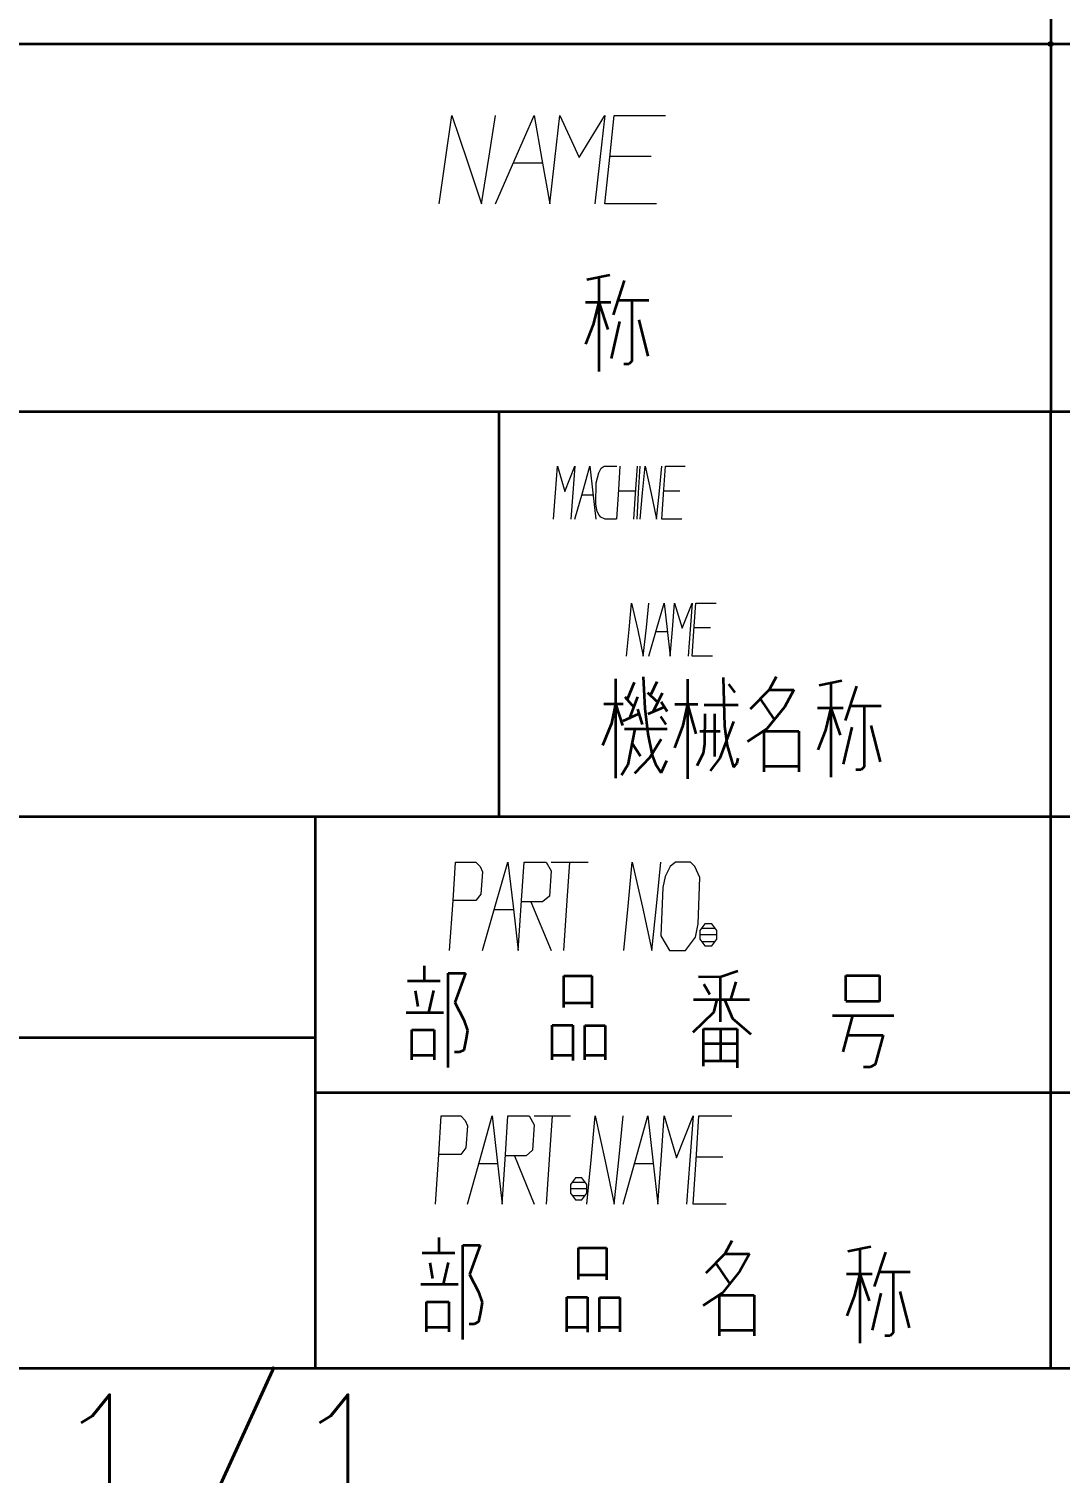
# Model space of a CAD drawing. Header units: millimetres. Extents: x 1333 to 104182, y -63985 to -5704.
# Drawn here: x 47434 to 47462.03, y -63849.42 to -63810.17 of the extents above; entities that cross this region are included whole.
import ezdxf
from ezdxf.enums import TextEntityAlignment as Align

# ---------------------------------------------------------------- set-up
doc = ezdxf.new("R2010")
doc.units = ezdxf.units.MM
doc.header["$LTSCALE"] = 0.5
doc.linetypes.add('DASHED', pattern=[15, 12, -3])
for name, color, linetype in [('08', 1, 'Continuous'), ('4虚线层', 2, 'DASHED'), ('SHM_LABEL', 40, 'Continuous')]:
    doc.layers.add(name, color=color, linetype=linetype)
doc.layers.add('\\M+1907D\\M+19867\\M+195E2\\M+18F95\\M+190FC', color=7, linetype='Continuous', plot=False)
doc.styles.add('KAI', font='simplex.shx', dxfattribs={"width": 0.8, "bigfont": 'extfont.shx'})

# ---------------------------------------------------------------- blocks, each defined once
blk = doc.blocks.new('D')
at = {"color": 7, "lineweight": 35, "ltscale": 0.25}
blk.add_line((54196.08, -14049.043), (54196.08, -14069.043), dxfattribs=at)
at = {"color": 7, "lineweight": 35}
blk.add_line((54356.08, -14069.043), (54076.08, -14069.043), dxfattribs=at)
blk = doc.blocks.new('7725')
at = {"color": 7, "lineweight": 35, "ltscale": 0.25}
blk.add_line((54196.08, -14689.043), (54196.08, -14709.043), dxfattribs=at)
blk.add_line((54196.08, -14689.043), (54196.08, -14709.043), dxfattribs=at)
at = {"color": 7, "lineweight": 35, "ltscale": 0.015902}
for p, q in [((54172.101, -14701.608), (54170.856, -14701.869)), ((54172.101, -14701.608), (54170.856, -14701.869)), ((54184.727, -14723.657), (54183.482, -14723.917))]:
    blk.add_line(p, q, dxfattribs=at)
at = {"color": 7, "lineweight": 35, "ltscale": 0.063974}
blk.add_line((54171.506, -14701.733), (54171.506, -14706.851), dxfattribs=at)
blk.add_line((54171.506, -14701.733), (54171.506, -14706.851), dxfattribs=at)
at = {"color": 7, "lineweight": 35, "ltscale": 0.024588}
for p, q in [((54172.891, -14701.897), (54172.287, -14703.769)), ((54172.891, -14701.897), (54172.287, -14703.769)), ((54185.517, -14723.945), (54184.913, -14725.817))]:
    blk.add_line(p, q, dxfattribs=at)
at = {"color": 7, "lineweight": 35, "ltscale": 0.01731}
for p, q in [((54170.782, -14703.08), (54172.167, -14703.08)), ((54170.782, -14703.08), (54172.167, -14703.08)), ((54184.984, -14755.89), (54186.369, -14755.89))]:
    blk.add_line(p, q, dxfattribs=at)
at = {"color": 7, "lineweight": 35, "ltscale": 0.015609}
for p, q in [((54171.506, -14703.08), (54171.2, -14704.29)), ((54171.506, -14703.08), (54171.2, -14704.29)), ((54184.132, -14725.128), (54183.826, -14726.338))]:
    blk.add_line(p, q, dxfattribs=at)
at = {"color": 7, "lineweight": 35, "ltscale": 0.019512}
for p, q in [((54171.506, -14703.08), (54172, -14704.56)), ((54171.506, -14703.08), (54172, -14704.56)), ((54185.708, -14755.89), (54186.202, -14757.371))]:
    blk.add_line(p, q, dxfattribs=at)
at = {"color": 7, "lineweight": 35, "ltscale": 0.021167}
for p, q in [((54172.545, -14702.97), (54174.238, -14702.97)), ((54172.545, -14702.97), (54174.238, -14702.97)), ((54185.171, -14725.018), (54186.864, -14725.018)), ((54186.748, -14755.78), (54188.441, -14755.78))]:
    blk.add_line(p, q, dxfattribs=at)
at = {"color": 7, "lineweight": 35, "ltscale": 0.041415}
for p, q in [((54173.309, -14702.97), (54173.309, -14706.283)), ((54173.309, -14702.97), (54173.309, -14706.283)), ((54185.935, -14725.018), (54185.935, -14728.331)), ((54187.511, -14755.78), (54187.511, -14759.094))]:
    blk.add_line(p, q, dxfattribs=at)
at = {"color": 7, "lineweight": 35, "ltscale": 0.025432}
for p, q in [((54173.681, -14704.039), (54174.174, -14706.013)), ((54173.681, -14704.039), (54174.174, -14706.013)), ((54186.306, -14726.087), (54186.799, -14728.061)), ((54187.884, -14756.849), (54188.376, -14758.823))]:
    blk.add_line(p, q, dxfattribs=at)
at = {"color": 7, "lineweight": 35, "ltscale": 0.014329}
for p, q in [((54171.2, -14704.29), (54170.791, -14705.361)), ((54171.2, -14704.29), (54170.791, -14705.361)), ((54183.826, -14726.338), (54183.417, -14727.409))]:
    blk.add_line(p, q, dxfattribs=at)
at = {"color": 7, "lineweight": 35, "ltscale": 0.025806}
blk.add_line((54172.64, -14704.132), (54172.176, -14706.143), dxfattribs=at)
blk.add_line((54172.64, -14704.132), (54172.176, -14706.143), dxfattribs=at)
at = {"color": 7, "lineweight": 35, "ltscale": 0.002954}
for p, q in [((54173.309, -14706.283), (54173.142, -14706.45)), ((54173.309, -14706.283), (54173.142, -14706.45)), ((54187.511, -14759.094), (54187.344, -14759.261))]:
    blk.add_line(p, q, dxfattribs=at)
at = {"color": 7, "lineweight": 35, "ltscale": 0.003491}
blk.add_line((54173.142, -14706.45), (54172.863, -14706.45), dxfattribs=at)
blk.add_line((54173.142, -14706.45), (54172.863, -14706.45), dxfattribs=at)
at = {"color": 7, "lineweight": 35}
for p, q in [((54356.08, -14709.043), (54076.08, -14709.043)), ((54356.08, -14709.043), (54076.08, -14709.043)), ((54356.08, -14709.043), (54076.08, -14709.043)), ((54356.08, -14709.043), (54076.08, -14709.043)), ((54196.08, -14761.043), (54196.08, -14709.043)), ((54326.08, -14731.043), (54076.08, -14731.043)), ((54076.08, -14743.043), (54156.08, -14743.043)), ((54156.08, -14746.043), (54326.08, -14746.043)), ((54326.08, -14761.043), (54076.08, -14761.043))]:
    blk.add_line(p, q, dxfattribs=at)
at = {"color": 7, "lineweight": 35, "ltscale": 0.275}
blk.add_line((54166.08, -14709.043), (54166.08, -14731.043), dxfattribs=at)
at = {"color": 7, "lineweight": 35, "ltscale": 0.067471}
blk.add_line((54172.408, -14723.558), (54172.408, -14728.956), dxfattribs=at)
at = {"color": 7, "lineweight": 35, "ltscale": 0.021664}
blk.add_line((54173.918, -14723.434), (54174.01, -14725.165), dxfattribs=at)
at = {"color": 7, "lineweight": 35, "ltscale": 0.067654}
blk.add_line((54176.34, -14723.571), (54176.34, -14728.984), dxfattribs=at)
at = {"color": 7, "lineweight": 35, "ltscale": 0.0331}
blk.add_line((54178.267, -14723.47), (54178.35, -14726.117), dxfattribs=at)
at = {"color": 7, "lineweight": 35, "ltscale": 0.010047}
for p, q in [((54181.153, -14723.446), (54180.772, -14724.154)), ((54178.735, -14754.103), (54178.354, -14754.811))]:
    blk.add_line(p, q, dxfattribs=at)
at = {"color": 7, "lineweight": 35, "ltscale": 0.012407}
blk.add_line((54173.433, -14723.754), (54173.051, -14724.67), dxfattribs=at)
at = {"color": 7, "lineweight": 35, "ltscale": 0.008649}
blk.add_line((54174.156, -14724.286), (54174.649, -14724.771), dxfattribs=at)
at = {"color": 7, "lineweight": 35, "ltscale": 0.009567}
blk.add_line((54174.668, -14723.718), (54174.33, -14724.405), dxfattribs=at)
at = {"color": 7, "lineweight": 35, "ltscale": 0.014328}
blk.add_line((54174.96, -14724.331), (54174.448, -14725.357), dxfattribs=at)
at = {"color": 7, "lineweight": 35, "ltscale": 0.007029}
blk.add_line((54178.569, -14723.846), (54178.908, -14724.295), dxfattribs=at)
at = {"color": 7, "lineweight": 35, "ltscale": 0.018414}
blk.add_line((54180.772, -14724.154), (54179.741, -14725.206), dxfattribs=at)
at = {"color": 7, "lineweight": 35, "ltscale": 0.016833}
for p, q in [((54180.772, -14724.154), (54182.119, -14724.154)), ((54178.354, -14754.811), (54179.701, -14754.811))]:
    blk.add_line(p, q, dxfattribs=at)
at = {"color": 7, "lineweight": 35, "ltscale": 0.013329}
for p, q in [((54182.119, -14724.154), (54181.599, -14725.085)), ((54179.701, -14754.811), (54179.181, -14755.742))]:
    blk.add_line(p, q, dxfattribs=at)
at = {"color": 7, "lineweight": 35, "ltscale": 0.063971}
for p, q in [((54184.132, -14723.781), (54184.132, -14728.899)), ((54185.708, -14754.544), (54185.708, -14759.661))]:
    blk.add_line(p, q, dxfattribs=at)
at = {"color": 7, "lineweight": 35, "ltscale": 0.013098}
blk.add_line((54171.791, -14724.911), (54172.839, -14724.911), dxfattribs=at)
at = {"color": 7, "lineweight": 35, "ltscale": 0.013547}
blk.add_line((54172.408, -14724.911), (54172.207, -14725.976), dxfattribs=at)
at = {"color": 7, "lineweight": 35, "ltscale": 0.015528}
blk.add_line((54172.408, -14724.911), (54172.796, -14726.092), dxfattribs=at)
at = {"color": 7, "lineweight": 35, "ltscale": 0.009157}
blk.add_line((54172.922, -14724.533), (54173.406, -14725.082), dxfattribs=at)
at = {"color": 7, "lineweight": 35, "ltscale": 0.016009}
blk.add_line((54173.617, -14724.524), (54173.169, -14725.723), dxfattribs=at)
at = {"color": 7, "lineweight": 35, "ltscale": 0.010788}
blk.add_line((54173.607, -14725.201), (54173.863, -14726.025), dxfattribs=at)
at = {"color": 7, "lineweight": 35, "ltscale": 0.017424}
blk.add_line((54174.01, -14725.165), (54174.183, -14726.548), dxfattribs=at)
at = {"color": 7, "lineweight": 35, "ltscale": 0.011622}
blk.add_line((54174.201, -14725.458), (54175.052, -14725.082), dxfattribs=at)
at = {"color": 7, "lineweight": 35, "ltscale": 0.007707}
blk.add_line((54174.896, -14724.808), (54175.224, -14725.33), dxfattribs=at)
at = {"color": 7, "lineweight": 35, "ltscale": 0.01554}
blk.add_line((54175.645, -14724.927), (54176.888, -14724.927), dxfattribs=at)
at = {"color": 7, "lineweight": 35, "ltscale": 0.01491}
blk.add_line((54176.34, -14724.927), (54176.075, -14726.09), dxfattribs=at)
at = {"color": 7, "lineweight": 35, "ltscale": 0.020909}
blk.add_line((54176.34, -14724.927), (54176.787, -14726.538), dxfattribs=at)
at = {"color": 7, "lineweight": 35, "ltscale": 0.022961}
blk.add_line((54177.244, -14724.963), (54179.081, -14724.963), dxfattribs=at)
at = {"color": 7, "lineweight": 35, "ltscale": 0.016928}
blk.add_line((54181.057, -14725.761), (54180.293, -14724.643), dxfattribs=at)
at = {"color": 7, "lineweight": 35, "ltscale": 0.018948}
for p, q in [((54181.599, -14725.085), (54180.651, -14726.267)), ((54179.181, -14755.742), (54178.233, -14756.924))]:
    blk.add_line(p, q, dxfattribs=at)
at = {"color": 7, "lineweight": 35, "ltscale": 0.017297}
blk.add_line((54183.408, -14725.128), (54184.792, -14725.128), dxfattribs=at)
at = {"color": 7, "lineweight": 35, "ltscale": 0.019508}
blk.add_line((54184.132, -14725.128), (54184.625, -14726.608), dxfattribs=at)
at = {"color": 7, "lineweight": 35, "ltscale": 0.016204}
blk.add_line((54172.207, -14725.976), (54171.704, -14727.171), dxfattribs=at)
at = {"color": 7, "lineweight": 35, "ltscale": 0.011299}
blk.add_line((54172.84, -14725.833), (54173.662, -14725.458), dxfattribs=at)
at = {"color": 7, "lineweight": 35, "ltscale": 0.006406}
blk.add_line((54174.869, -14725.604), (54175.161, -14726.025), dxfattribs=at)
at = {"color": 7, "lineweight": 35, "ltscale": 0.020491}
blk.add_line((54177.271, -14725.458), (54177.254, -14727.097), dxfattribs=at)
at = {"color": 7, "lineweight": 35, "ltscale": 0.028964}
blk.add_line((54177.802, -14725.448), (54177.802, -14727.766), dxfattribs=at)
at = {"color": 7, "lineweight": 35, "ltscale": 0.026653}
blk.add_line((54178.834, -14725.87), (54178.085, -14727.866), dxfattribs=at)
at = {"color": 7, "lineweight": 35, "ltscale": 0.028894}
blk.add_line((54172.913, -14726.264), (54175.224, -14726.264), dxfattribs=at)
at = {"color": 7, "lineweight": 35, "ltscale": 0.024939}
blk.add_line((54173.461, -14726.264), (54173.087, -14728.223), dxfattribs=at)
at = {"color": 7, "lineweight": 35, "ltscale": 0.014569}
blk.add_line((54174.183, -14726.548), (54174.402, -14727.692), dxfattribs=at)
at = {"color": 7, "lineweight": 35, "ltscale": 0.01454}
blk.add_line((54174.896, -14726.832), (54174.284, -14727.821), dxfattribs=at)
at = {"color": 7, "lineweight": 35, "ltscale": 0.016223}
blk.add_line((54176.075, -14726.09), (54175.627, -14727.308), dxfattribs=at)
at = {"color": 7, "lineweight": 35, "ltscale": 0.013708}
blk.add_line((54177.007, -14726.392), (54178.103, -14726.392), dxfattribs=at)
at = {"color": 7, "lineweight": 35, "ltscale": 0.013388}
blk.add_line((54178.35, -14726.117), (54178.487, -14727.179), dxfattribs=at)
at = {"color": 7, "lineweight": 35, "ltscale": 0.015798}
blk.add_line((54180.651, -14726.267), (54179.592, -14726.956), dxfattribs=at)
at = {"color": 7, "lineweight": 35, "ltscale": 0.023572}
for p, q in [((54180.494, -14726.396), (54182.38, -14726.396)), ((54180.494, -14728.297), (54182.38, -14728.297)), ((54178.076, -14757.053), (54179.962, -14757.053)), ((54178.076, -14758.954), (54179.962, -14758.954))]:
    blk.add_line(p, q, dxfattribs=at)
at = {"color": 7, "lineweight": 35, "ltscale": 0.027603}
for p, q in [((54180.494, -14728.604), (54180.494, -14726.396)), ((54178.076, -14759.262), (54178.076, -14757.053))]:
    blk.add_line(p, q, dxfattribs=at)
at = {"color": 7, "lineweight": 35, "ltscale": 0.027719}
for p, q in [((54182.38, -14726.396), (54182.38, -14728.614)), ((54179.962, -14757.053), (54179.962, -14759.271))]:
    blk.add_line(p, q, dxfattribs=at)
at = {"color": 7, "lineweight": 35, "ltscale": 0.025803}
blk.add_line((54185.265, -14726.18), (54184.802, -14728.191), dxfattribs=at)
at = {"color": 7, "lineweight": 35, "ltscale": 0.010682}
blk.add_line((54173.314, -14727.032), (54173.781, -14727.747), dxfattribs=at)
at = {"color": 7, "lineweight": 35, "ltscale": 0.009466}
blk.add_line((54177.18, -14727.61), (54176.843, -14728.288), dxfattribs=at)
at = {"color": 7, "lineweight": 35, "ltscale": 0.006477}
blk.add_line((54177.254, -14727.097), (54177.18, -14727.61), dxfattribs=at)
at = {"color": 7, "lineweight": 35, "ltscale": 0.015171}
blk.add_line((54178.487, -14727.179), (54178.834, -14728.343), dxfattribs=at)
at = {"color": 7, "lineweight": 35, "ltscale": 0.008224}
blk.add_line((54173.087, -14728.223), (54172.739, -14728.782), dxfattribs=at)
at = {"color": 7, "lineweight": 35, "ltscale": 0.015131}
blk.add_line((54174.284, -14727.821), (54173.452, -14728.7), dxfattribs=at)
at = {"color": 7, "lineweight": 35, "ltscale": 0.006739}
blk.add_line((54174.402, -14727.692), (54174.594, -14728.196), dxfattribs=at)
at = {"color": 7, "lineweight": 35, "ltscale": 0.006915}
blk.add_line((54174.594, -14728.196), (54174.905, -14728.654), dxfattribs=at)
at = {"color": 7, "lineweight": 35, "ltscale": 0.009213}
blk.add_line((54174.905, -14728.654), (54175.216, -14727.985), dxfattribs=at)
at = {"color": 7, "lineweight": 35, "ltscale": 0.010708}
blk.add_line((54178.085, -14727.866), (54177.573, -14728.553), dxfattribs=at)
at = {"color": 7, "lineweight": 35, "ltscale": 0.003641}
blk.add_line((54178.834, -14728.343), (54179.035, -14728.132), dxfattribs=at)
at = {"color": 7, "lineweight": 35, "ltscale": 0.00337}
blk.add_line((54179.035, -14728.132), (54179.081, -14727.866), dxfattribs=at)
at = {"color": 7, "lineweight": 35, "ltscale": 0.002963}
blk.add_line((54185.935, -14728.331), (54185.767, -14728.498), dxfattribs=at)
at = {"color": 7, "lineweight": 35, "ltscale": 0.003479}
for p, q in [((54185.767, -14728.498), (54185.489, -14728.498)), ((54187.344, -14759.261), (54187.066, -14759.261))]:
    blk.add_line(p, q, dxfattribs=at)
at = {"color": 7, "lineweight": 35, "ltscale": 0.375}
blk.add_line((54156.08, -14731.043), (54156.08, -14761.043), dxfattribs=at)
at = {"color": 7, "lineweight": 35, "ltscale": 0.010388}
for p, q in [((54162.016, -14739.143), (54162.016, -14739.974)), ((54162.813, -14753.924), (54162.813, -14754.755))]:
    blk.add_line(p, q, dxfattribs=at)
at = {"color": 7, "lineweight": 35, "ltscale": 0.022021}
blk.add_line((54161.113, -14739.974), (54162.875, -14739.974), dxfattribs=at)
at = {"color": 7, "lineweight": 35, "ltscale": 0.011658}
for p, q in [((54163.32, -14739.559), (54164.253, -14739.559)), ((54164.117, -14754.339), (54165.05, -14754.339))]:
    blk.add_line(p, q, dxfattribs=at)
at = {"color": 7, "lineweight": 35, "ltscale": 0.063995}
for p, q in [((54163.32, -14744.678), (54163.32, -14739.559)), ((54164.117, -14759.459), (54164.117, -14754.339))]:
    blk.add_line(p, q, dxfattribs=at)
at = {"color": 7, "lineweight": 35, "ltscale": 0.021058}
blk.add_line((54164.253, -14739.559), (54163.689, -14741.146), dxfattribs=at)
at = {"color": 7, "lineweight": 35, "ltscale": 0.019055}
for p, q in [((54169.613, -14739.692), (54171.137, -14739.692)), ((54169.613, -14741.161), (54171.137, -14741.161)), ((54170.41, -14754.473), (54171.934, -14754.473)), ((54170.41, -14755.942), (54171.934, -14755.942))]:
    blk.add_line(p, q, dxfattribs=at)
at = {"color": 7, "lineweight": 35, "ltscale": 0.021518}
for p, q in [((54169.613, -14741.414), (54169.613, -14739.692)), ((54170.41, -14756.194), (54170.41, -14754.473))]:
    blk.add_line(p, q, dxfattribs=at)
at = {"color": 7, "lineweight": 35, "ltscale": 0.021887}
for p, q in [((54171.137, -14739.692), (54171.137, -14741.443)), ((54171.934, -14754.473), (54171.934, -14756.224))]:
    blk.add_line(p, q, dxfattribs=at)
at = {"color": 7, "lineweight": 35, "ltscale": 0.014787}
blk.add_line((54178.104, -14739.775), (54176.922, -14739.747), dxfattribs=at)
at = {"color": 7, "lineweight": 35, "ltscale": 0.007986}
blk.add_line((54177.217, -14740.157), (54177.541, -14740.707), dxfattribs=at)
at = {"color": 7, "lineweight": 35, "ltscale": 0.012818}
blk.add_line((54179.077, -14739.45), (54178.104, -14739.775), dxfattribs=at)
at = {"color": 7, "lineweight": 35, "ltscale": 0.030359}
blk.add_line((54178.104, -14739.775), (54178.104, -14742.204), dxfattribs=at)
at = {"color": 7, "lineweight": 35, "ltscale": 0.01256}
blk.add_line((54178.964, -14740.015), (54178.668, -14740.975), dxfattribs=at)
at = {"color": 7, "lineweight": 35, "ltscale": 0.0229}
for p, q in [((54184.937, -14739.67), (54186.769, -14739.67)), ((54186.769, -14741.096), (54184.937, -14741.096)), ((54177.203, -14742.571), (54179.035, -14742.571)), ((54177.203, -14743.376), (54179.035, -14743.376)), ((54177.203, -14744.308), (54179.035, -14744.308))]:
    blk.add_line(p, q, dxfattribs=at)
at = {"color": 7, "lineweight": 35, "ltscale": 0.017294}
blk.add_line((54184.937, -14741.053), (54184.937, -14739.67), dxfattribs=at)
at = {"color": 7, "lineweight": 35, "ltscale": 0.017825}
blk.add_line((54186.769, -14739.67), (54186.769, -14741.096), dxfattribs=at)
at = {"color": 7, "lineweight": 35, "ltscale": 0.010914}
for p, q in [((54161.528, -14740.509), (54161.676, -14741.369)), ((54162.325, -14755.289), (54162.472, -14756.15))]:
    blk.add_line(p, q, dxfattribs=at)
at = {"color": 7, "lineweight": 35, "ltscale": 0.01521}
for p, q in [((54162.52, -14740.494), (54162.254, -14741.681)), ((54163.317, -14755.274), (54163.051, -14756.461))]:
    blk.add_line(p, q, dxfattribs=at)
at = {"color": 7, "lineweight": 35, "ltscale": 0.03822}
blk.add_line((54176.653, -14740.975), (54179.711, -14740.975), dxfattribs=at)
at = {"color": 7, "lineweight": 35, "ltscale": 0.009288}
blk.add_line((54177.922, -14740.975), (54177.738, -14741.695), dxfattribs=at)
at = {"color": 7, "lineweight": 35, "ltscale": 0.01416}
blk.add_line((54178.343, -14740.975), (54178.781, -14742.02), dxfattribs=at)
at = {"color": 7, "lineweight": 35, "ltscale": 0.025366}
for p, q in [((54161.039, -14741.681), (54163.068, -14741.681)), ((54161.836, -14756.461), (54163.865, -14756.461))]:
    blk.add_line(p, q, dxfattribs=at)
at = {"color": 7, "lineweight": 35, "ltscale": 0.013274}
blk.add_line((54163.689, -14741.146), (54164.164, -14742.096), dxfattribs=at)
at = {"color": 7, "lineweight": 35, "ltscale": 0.01933}
blk.add_line((54177.738, -14741.695), (54176.625, -14742.769), dxfattribs=at)
at = {"color": 7, "lineweight": 35, "ltscale": 0.007682}
for p, q in [((54164.164, -14742.096), (54164.371, -14742.675)), ((54164.961, -14756.877), (54165.168, -14757.456))]:
    blk.add_line(p, q, dxfattribs=at)
at = {"color": 7, "lineweight": 35, "ltscale": 0.014063}
for p, q in [((54168.976, -14742.378), (54170.101, -14742.378)), ((54168.976, -14744.011), (54170.101, -14744.011)), ((54169.773, -14757.159), (54170.898, -14757.159)), ((54169.773, -14758.791), (54170.898, -14758.791))]:
    blk.add_line(p, q, dxfattribs=at)
at = {"color": 7, "lineweight": 35, "ltscale": 0.023557}
for p, q in [((54168.976, -14744.263), (54168.976, -14742.378)), ((54169.773, -14759.043), (54169.773, -14757.159))]:
    blk.add_line(p, q, dxfattribs=at)
at = {"color": 7, "lineweight": 35, "ltscale": 0.023926}
blk.add_line((54170.101, -14742.378), (54170.101, -14744.292), dxfattribs=at)
at = {"color": 7, "lineweight": 35, "ltscale": 0.013696}
for p, q in [((54170.753, -14742.393), (54171.848, -14742.393)), ((54170.753, -14744.011), (54171.848, -14744.011)), ((54171.55, -14757.174), (54172.645, -14757.174)), ((54171.55, -14758.791), (54172.645, -14758.791))]:
    blk.add_line(p, q, dxfattribs=at)
at = {"color": 7, "lineweight": 35, "ltscale": 0.023373}
for p, q in [((54170.753, -14744.263), (54170.753, -14742.393)), ((54171.848, -14742.393), (54171.848, -14744.263)), ((54171.55, -14759.043), (54171.55, -14757.174)), ((54172.645, -14757.174), (54172.645, -14759.043))]:
    blk.add_line(p, q, dxfattribs=at)
at = {"color": 7, "lineweight": 35, "ltscale": 0.016253}
blk.add_line((54178.781, -14742.02), (54179.767, -14742.867), dxfattribs=at)
at = {"color": 7, "lineweight": 35, "ltscale": 0.041748}
blk.add_line((54184.218, -14741.844), (54187.558, -14741.844), dxfattribs=at)
at = {"color": 7, "lineweight": 35, "ltscale": 0.025631}
blk.add_line((54185.303, -14741.844), (54184.773, -14743.825), dxfattribs=at)
at = {"color": 7, "lineweight": 35, "ltscale": 0.015356}
for p, q in [((54161.336, -14742.631), (54162.564, -14742.631)), ((54161.336, -14744.011), (54162.564, -14744.011)), ((54162.133, -14757.411), (54163.361, -14757.411)), ((54162.133, -14758.791), (54163.361, -14758.791))]:
    blk.add_line(p, q, dxfattribs=at)
at = {"color": 7, "lineweight": 35, "ltscale": 0.020404}
for p, q in [((54161.336, -14744.263), (54161.336, -14742.631)), ((54162.564, -14742.631), (54162.564, -14744.263)), ((54162.133, -14759.043), (54162.133, -14757.411)), ((54163.361, -14757.411), (54163.361, -14759.043))]:
    blk.add_line(p, q, dxfattribs=at)
at = {"color": 7, "lineweight": 35, "ltscale": 0.006804}
blk.add_line((54164.282, -14743.194), (54164.178, -14743.729), dxfattribs=at)
at = {"color": 7, "lineweight": 35, "ltscale": 0.006585}
blk.add_line((54164.371, -14742.675), (54164.282, -14743.194), dxfattribs=at)
at = {"color": 7, "lineweight": 35, "ltscale": 0.025415}
blk.add_line((54177.203, -14744.604), (54177.203, -14742.571), dxfattribs=at)
at = {"color": 7, "lineweight": 35, "ltscale": 0.02171}
blk.add_line((54178.119, -14742.571), (54178.119, -14744.308), dxfattribs=at)
at = {"color": 7, "lineweight": 35, "ltscale": 0.026477}
blk.add_line((54179.035, -14742.571), (54179.035, -14744.689), dxfattribs=at)
at = {"color": 7, "lineweight": 35, "ltscale": 0.024377}
blk.add_line((54185.016, -14742.916), (54186.967, -14742.916), dxfattribs=at)
at = {"color": 7, "lineweight": 35, "ltscale": 0.020591}
blk.add_line((54186.967, -14742.916), (54186.54, -14744.507), dxfattribs=at)
at = {"color": 7, "lineweight": 35, "ltscale": 0.003516}
for p, q in [((54163.941, -14743.847), (54163.66, -14743.847)), ((54164.738, -14758.628), (54164.457, -14758.628))]:
    blk.add_line(p, q, dxfattribs=at)
at = {"color": 7, "lineweight": 35, "ltscale": 0.003316}
for p, q in [((54164.178, -14743.729), (54163.941, -14743.847)), ((54164.975, -14758.509), (54164.738, -14758.628))]:
    blk.add_line(p, q, dxfattribs=at)
at = {"color": 7, "lineweight": 35, "ltscale": 0.004529}
blk.add_line((54186.272, -14744.662), (54185.91, -14744.662), dxfattribs=at)
at = {"color": 7, "lineweight": 35, "ltscale": 0.003862}
blk.add_line((54186.54, -14744.507), (54186.272, -14744.662), dxfattribs=at)
at = {"color": 7, "lineweight": 35, "ltscale": 0.022034}
blk.add_line((54161.91, -14754.755), (54163.673, -14754.755), dxfattribs=at)
at = {"color": 7, "lineweight": 35, "ltscale": 0.021061}
blk.add_line((54165.05, -14754.339), (54164.486, -14755.927), dxfattribs=at)
at = {"color": 7, "lineweight": 35, "ltscale": 0.018417}
blk.add_line((54178.354, -14754.811), (54177.323, -14755.863), dxfattribs=at)
at = {"color": 7, "lineweight": 35, "ltscale": 0.015914}
blk.add_line((54186.304, -14754.419), (54185.058, -14754.68), dxfattribs=at)
at = {"color": 7, "lineweight": 35, "ltscale": 0.024584}
blk.add_line((54187.093, -14754.708), (54186.49, -14756.579), dxfattribs=at)
at = {"color": 7, "lineweight": 35, "ltscale": 0.016925}
blk.add_line((54178.639, -14756.417), (54177.875, -14755.3), dxfattribs=at)
at = {"color": 7, "lineweight": 35, "ltscale": 0.015606}
blk.add_line((54185.708, -14755.89), (54185.402, -14757.101), dxfattribs=at)
at = {"color": 7, "lineweight": 35, "ltscale": 0.013271}
blk.add_line((54164.486, -14755.927), (54164.961, -14756.877), dxfattribs=at)
at = {"color": 7, "lineweight": 35, "ltscale": 0.006588}
blk.add_line((54165.168, -14757.456), (54165.079, -14757.975), dxfattribs=at)
at = {"color": 7, "lineweight": 35, "ltscale": 0.023929}
blk.add_line((54170.898, -14757.159), (54170.898, -14759.073), dxfattribs=at)
at = {"color": 7, "lineweight": 35, "ltscale": 0.015788}
blk.add_line((54178.233, -14756.924), (54177.175, -14757.613), dxfattribs=at)
at = {"color": 7, "lineweight": 35, "ltscale": 0.014327}
blk.add_line((54185.402, -14757.101), (54184.994, -14758.172), dxfattribs=at)
at = {"color": 7, "lineweight": 35, "ltscale": 0.0258}
blk.add_line((54186.843, -14756.942), (54186.379, -14758.954), dxfattribs=at)
at = {"color": 7, "lineweight": 35, "ltscale": 0.006801}
blk.add_line((54165.079, -14757.975), (54164.975, -14758.509), dxfattribs=at)
at = {"color": 7, "lineweight": 13}
for points in [[(54162.821, -14697.722), (54163.171, -14695.322), (54163.521, -14692.922), (54164.36, -14695.382), (54165.13, -14697.722), (54165.55, -14695.142), (54165.899, -14692.922)], [(54162.821, -14697.722), (54163.171, -14695.322), (54163.521, -14692.922), (54164.36, -14695.382), (54165.13, -14697.722), (54165.55, -14695.142), (54165.899, -14692.922)], [(54165.899, -14697.722), (54166.949, -14695.322), (54167.998, -14692.922), (54168.418, -14695.322), (54168.838, -14697.722)], [(54165.899, -14697.722), (54166.949, -14695.322), (54167.998, -14692.922), (54168.418, -14695.322), (54168.838, -14697.722)], [(54168.838, -14697.722), (54169.117, -14695.322), (54169.397, -14692.922), (54170.447, -14695.202), (54171.846, -14692.922), (54171.566, -14695.322), (54171.286, -14697.722)], [(54168.838, -14697.722), (54169.117, -14695.322), (54169.397, -14692.922), (54170.447, -14695.202), (54171.846, -14692.922), (54171.566, -14695.322), (54171.286, -14697.722)], [(54174.644, -14697.722), (54171.846, -14697.722), (54172.126, -14695.022), (54172.336, -14692.922), (54175.134, -14692.922)], [(54174.644, -14697.722), (54171.846, -14697.722), (54172.126, -14695.022), (54172.336, -14692.922), (54175.134, -14692.922)], [(54169.049, -14714.877), (54169.157, -14713.437), (54169.265, -14711.997), (54169.67, -14713.365), (54170.211, -14711.997), (54170.103, -14713.437), (54169.995, -14714.877)], [(54170.211, -14714.877), (54170.617, -14713.437), (54171.022, -14711.997), (54171.184, -14713.437), (54171.347, -14714.877)], [(54172.455, -14714.877), (54171.86, -14714.877), (54171.617, -14714.769), (54171.536, -14714.661), (54171.428, -14714.445), (54171.347, -14714.049), (54171.374, -14712.897), (54171.509, -14712.357), (54171.644, -14712.105), (54171.806, -14711.997), (54172.482, -14711.997)], [(54172.482, -14714.877), (54172.59, -14713.257), (54172.671, -14711.997)], [(54173.591, -14711.997), (54173.51, -14713.221), (54173.401, -14714.877)], [(54173.591, -14714.877), (54173.672, -14713.437), (54173.753, -14711.997)], [(54173.753, -14714.877), (54173.888, -14713.437), (54174.023, -14711.997), (54174.348, -14713.473), (54174.645, -14714.877), (54174.807, -14713.329), (54174.942, -14711.997)], [(54176.024, -14714.877), (54174.942, -14714.877), (54175.051, -14713.257), (54175.132, -14711.997), (54176.213, -14711.997)], [(54172.59, -14713.329), (54173.51, -14713.329)], [(54175.051, -14713.329), (54175.916, -14713.329)], [(54170.59, -14713.545), (54171.184, -14713.545)], [(54173.014, -14722.316), (54173.153, -14720.876), (54173.292, -14719.436), (54173.624, -14720.912), (54173.929, -14722.316), (54174.095, -14720.768), (54174.234, -14719.436)], [(54174.234, -14722.316), (54174.65, -14720.876), (54175.066, -14719.436), (54175.232, -14720.876), (54175.398, -14722.316)], [(54175.398, -14722.316), (54175.509, -14720.876), (54175.62, -14719.436), (54176.036, -14720.804), (54176.59, -14719.436), (54176.479, -14720.876), (54176.369, -14722.316)], [(54177.699, -14722.316), (54176.59, -14722.316), (54176.701, -14720.696), (54176.784, -14719.436), (54177.893, -14719.436)], [(54174.622, -14720.984), (54175.232, -14720.984)], [(54176.701, -14720.768), (54177.588, -14720.768)], [(54163.4, -14738.309), (54163.583, -14735.609), (54163.721, -14733.509), (54164.824, -14733.509), (54165.054, -14733.749), (54165.192, -14734.049), (54165.1, -14735.249), (54164.824, -14735.609), (54163.583, -14735.609)], [(54165.192, -14738.309), (54165.881, -14735.909), (54166.571, -14733.509), (54166.847, -14735.909), (54167.122, -14738.309)], [(54167.122, -14738.309), (54167.306, -14735.609), (54167.444, -14733.509), (54168.639, -14733.509), (54168.915, -14733.989), (54168.823, -14735.369), (54168.455, -14735.669), (54167.306, -14735.669)], [(54168.915, -14733.509), (54170.937, -14733.509)], [(54169.604, -14738.309), (54169.788, -14735.609), (54169.926, -14733.509)], [(54172.867, -14738.309), (54173.097, -14735.909), (54173.327, -14733.509), (54173.879, -14735.969), (54174.384, -14738.309), (54174.66, -14735.729), (54174.89, -14733.509)], [(54165.836, -14736.089), (54166.847, -14736.089)], [(54167.812, -14735.669), (54168.915, -14738.309)], [(54177.923, -14737.469), (54177.004, -14737.469)], [(54177.096, -14737.109), (54177.831, -14737.109)], [(54177.096, -14737.829), (54177.831, -14737.829)], [(54162.628, -14752.112), (54162.807, -14749.412), (54162.941, -14747.312), (54164.015, -14747.312), (54164.239, -14747.552), (54164.373, -14747.852), (54164.284, -14749.052), (54164.015, -14749.412), (54162.807, -14749.412)], [(54164.373, -14752.112), (54165.045, -14749.712), (54165.716, -14747.312), (54165.985, -14749.712), (54166.253, -14752.112)], [(54166.253, -14752.112), (54166.432, -14749.412), (54166.567, -14747.312), (54167.73, -14747.312), (54167.999, -14747.792), (54167.909, -14749.172), (54167.551, -14749.472), (54166.432, -14749.472)], [(54167.999, -14747.312), (54169.968, -14747.312)], [(54168.67, -14752.112), (54168.849, -14749.412), (54168.984, -14747.312)], [(54170.864, -14752.112), (54171.087, -14749.712), (54171.311, -14747.312), (54171.848, -14749.772), (54172.341, -14752.112), (54172.609, -14749.532), (54172.833, -14747.312)], [(54172.833, -14752.112), (54173.504, -14749.712), (54174.176, -14747.312), (54174.444, -14749.712), (54174.713, -14752.112)], [(54174.713, -14752.112), (54174.892, -14749.712), (54175.071, -14747.312), (54175.742, -14749.592), (54176.638, -14747.312), (54176.458, -14749.712), (54176.28, -14752.112)], [(54178.428, -14752.112), (54176.638, -14752.112), (54176.817, -14749.412), (54176.951, -14747.312), (54178.741, -14747.312)], [(54166.925, -14749.472), (54167.999, -14752.112)], [(54176.817, -14749.532), (54178.249, -14749.532)], [(54165, -14749.892), (54165.985, -14749.892)], [(54173.46, -14749.892), (54174.444, -14749.892)], [(54170.058, -14750.912), (54170.774, -14750.912)], [(54170.864, -14751.272), (54169.968, -14751.272)], [(54170.058, -14751.632), (54170.774, -14751.632)]]:
    blk.add_lwpolyline(points, dxfattribs=at)
for points in [[(54176.223, -14738.309), (54176.774, -14737.589), (54176.912, -14736.869), (54177.004, -14734.349), (54176.728, -14733.749), (54176.498, -14733.509), (54175.671, -14733.509), (54175.395, -14733.749), (54175.12, -14734.289), (54174.982, -14734.889), (54174.89, -14737.529), (54175.349, -14738.309)], [(54177.28, -14738.069), (54177.647, -14738.069), (54177.923, -14737.709), (54177.923, -14737.229), (54177.647, -14736.869), (54177.28, -14736.869), (54177.004, -14737.229), (54177.004, -14737.709)], [(54170.237, -14751.872), (54170.595, -14751.872), (54170.864, -14751.512), (54170.864, -14751.032), (54170.595, -14750.672), (54170.237, -14750.672), (54169.968, -14751.032), (54169.968, -14751.512)]]:
    blk.add_lwpolyline(points, close=True, dxfattribs=at)
blk = doc.blocks.new('A$C0C1E3B5D')
at = {"color": 7, "lineweight": 35}
blk.add_line((1662, 348), (1382, 348), dxfattribs=at)
blk.add_line((1662, 348), (1382, 348), dxfattribs=at)
blk.add_line((1662, 348), (1382, 348), dxfattribs=at)
at = {"color": 7, "lineweight": 13}
for points in [[(1472.799, 341.541), (1474.338, 341.541)], [(1472.799, 341.541), (1474.338, 341.541)], [(1478.046, 341.901), (1480.285, 341.901)], [(1478.046, 341.901), (1480.285, 341.901)]]:
    blk.add_lwpolyline(points, dxfattribs=at)
at = {"layer": '\\M+1907D\\M+19867\\M+195E2\\M+18F95\\M+190FC'}
blk.add_circle((1502, 348), 0.11, dxfattribs=at)
at = {"layer": '08', "color": 3}
for name, p in [('7725', (-52694.08, 15037.043)), ('D', (-52694.08, 14417.043))]:
    blk.add_blockref(name, p, dxfattribs=at)

msp = doc.modelspace()

# ---------------------------------------------------------------- block references
at = {"layer": '4虚线层', "color": 3, "xscale": 0.5, "yscale": 0.5, "zscale": 0.5}
msp.add_blockref('A$C0C1E3B5D', (46710.775, -63984.579), dxfattribs=at)

# ---------------------------------------------------------------- texts
at = {"layer": 'SHM_LABEL', "color": 3, "style": 'KAI', "width": 0.9}
msp.add_text('1/1', height=4, dxfattribs=at).set_placement((47439.275, -63849.579), align=Align.MIDDLE)

doc.saveas('drawing.dxf')
